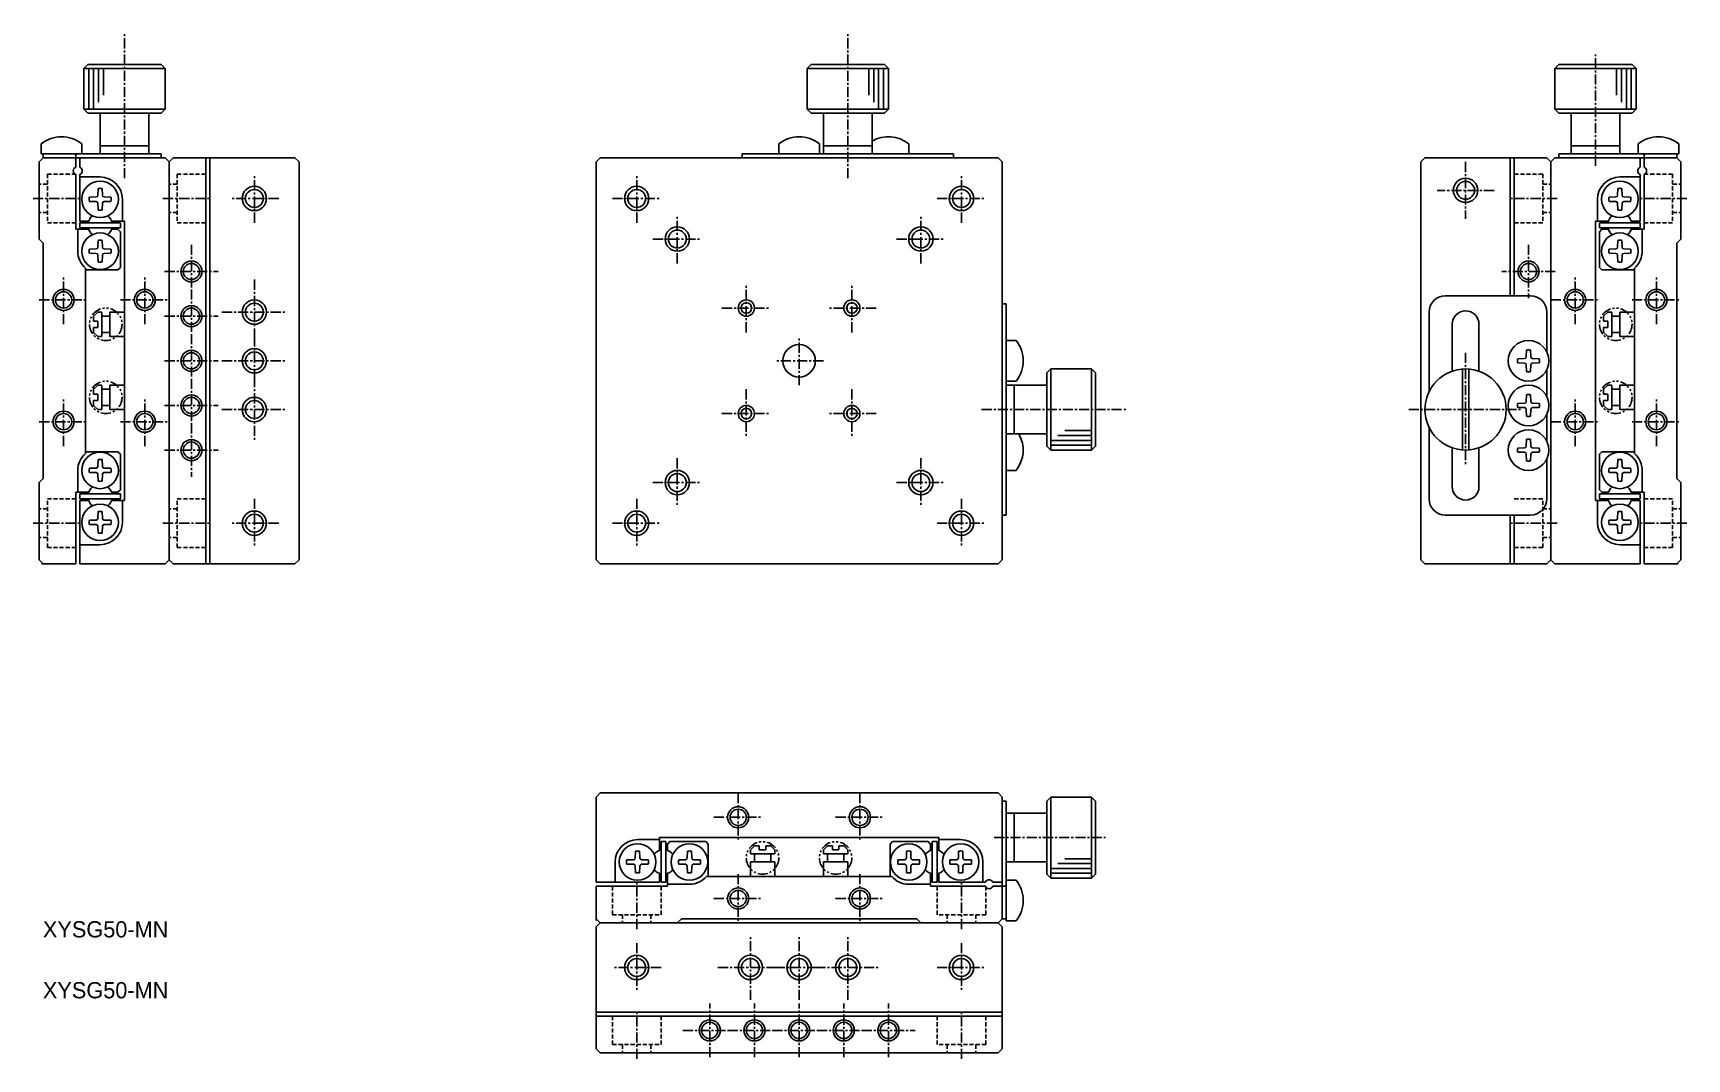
# Model space of a CAD drawing. Extents: x 319 to 523, y -75 to 171.
# Drawn here: x 319.1 to 522.8, y -75 to 51.4 of the extents above; entities that cross this region are included whole.
import ezdxf

# ---------------------------------------------------------------- set-up
doc = ezdxf.new("R2010")
doc.units = 0
for name, pattern in [('CENTER', [2, 1.25, -0.25, 0.25, -0.25]), ('DASHED', [0.75, 0.5, -0.25]), ('PHANTOM', [2.5, 1.25, -0.25, 0.25, -0.25, 0.25, -0.25])]:
    doc.linetypes.add(name, pattern=pattern)
doc.layers.get('0').update_dxf_attribs({"linetype": 'CONTINUOUS'})
doc.layers.add('CENTER', color=1, linetype='CENTER')

msp = doc.modelspace()

# ---------------------------------------------------------------- linework, layer by layer
at = {"color": 7, "linetype": 'CONTINUOUS'}
for p, q in [((325.4, 47.01), (325.9, 47.51)), ((335.4, 47.01), (325.4, 47.01)), ((325.4, 42.01), (325.4, 47.01)), ((334.9, 47.51), (325.9, 47.51)), ((334.9, 47.51), (335.4, 47.01)), ((335.4, 42.01), (335.4, 47.01)), ((414.99, 47.51), (414.49, 47.01)), ((414.49, 47.01), (424.49, 47.01)), ((414.49, 42.01), (414.49, 47.01)), ((414.99, 47.51), (423.99, 47.51)), ((424.49, 47.01), (423.99, 47.51)), ((424.49, 42.01), (424.49, 47.01)), ((507.08, 47.51), (506.58, 47.01)), ((506.58, 47.01), (516.58, 47.01)), ((506.58, 42.01), (506.58, 47.01)), ((507.08, 47.51), (516.08, 47.51)), ((516.58, 47.01), (516.08, 47.51)), ((516.58, 42.01), (516.58, 47.01)), ((335.4, 42.01), (325.4, 42.01)), ((325.9, 41.51), (325.4, 42.01)), ((334.9, 41.51), (325.9, 41.51)), ((327.4, 36.51), (327.4, 41.51)), ((333.4, 36.51), (333.4, 41.51)), ((335.4, 42.01), (334.9, 41.51)), ((414.49, 42.01), (424.49, 42.01)), ((414.49, 42.01), (414.99, 41.51)), ((414.99, 41.51), (423.99, 41.51)), ((416.49, 36.51), (416.49, 41.51)), ((422.49, 36.51), (422.49, 41.51)), ((423.99, 41.51), (424.49, 42.01)), ((506.58, 42.01), (516.58, 42.01)), ((506.58, 42.01), (507.08, 41.51)), ((507.08, 41.51), (516.08, 41.51)), ((508.58, 36.51), (508.58, 41.51)), ((514.58, 36.51), (514.58, 41.51)), ((516.08, 41.51), (516.58, 42.01)), ((320.15, 36.51), (320.15, 37.74)), ((325.15, 36.51), (325.15, 37.74)), ((333.4, 37.51), (327.4, 37.51)), ((410.99, 36.51), (410.99, 37.74)), ((415.99, 36.51), (415.99, 37.74)), ((416.49, 37.51), (422.49, 37.51)), ((426.99, 36.51), (426.99, 37.74)), ((508.58, 37.51), (514.58, 37.51)), ((516.83, 36.51), (516.83, 37.74)), ((521.83, 36.51), (521.83, 37.74)), ((319.9, 35.51), (320.4, 36.01)), ((319.9, 35.51), (319.9, 26.01)), ((320.15, 36.51), (334.9, 36.51)), ((320.4, 36.51), (320.4, 36.01)), ((324.4, 36.01), (320.4, 36.01)), ((324.4, 36.51), (324.4, 34.87)), ((335.4, 36.01), (324.4, 36.01)), ((324.9, 36.01), (324.9, 34.87)), ((325.4, 36.01), (335.4, 36.01)), ((334.9, 36.51), (334.9, 36.01)), ((335.4, 36.01), (335.9, 35.51)), ((335.9, 35.51), (336.4, 36.01)), ((335.9, 35.51), (336.4, 36.01)), ((335.9, 35.51), (335.9, -13.49)), ((335.9, -13.49), (335.9, 35.51)), ((336.4, 36.01), (351.4, 36.01)), ((340.4, 36.01), (340.4, -13.99)), ((340.9, 36.01), (340.9, -13.99)), ((351.9, 35.51), (351.4, 36.01)), ((351.9, -13.49), (351.9, 35.51)), ((388.49, 35.51), (388.99, 36.01)), ((388.49, 35.51), (388.49, -13.49)), ((388.99, 36.01), (437.99, 36.01)), ((406.49, 36.51), (432.49, 36.51)), ((406.49, 36.51), (406.49, 36.01)), ((432.49, 36.51), (432.49, 36.01)), ((437.99, 36.01), (438.49, 35.51)), ((438.49, -13.49), (438.49, 35.51)), ((490.08, 35.51), (490.58, 36.01)), ((490.08, -13.49), (490.08, 35.51)), ((505.58, 36.01), (490.58, 36.01)), ((501.08, 36.01), (501.08, 19.01)), ((501.58, 36.01), (501.58, 19.01)), ((506.08, 35.51), (505.58, 36.01)), ((506.08, 35.51), (505.58, 36.01)), ((506.58, 36.01), (506.08, 35.51)), ((506.08, 35.51), (506.08, -13.49)), ((506.08, -13.49), (506.08, 35.51)), ((506.58, 36.01), (517.58, 36.01)), ((516.58, 36.01), (506.58, 36.01)), ((507.08, 36.51), (507.08, 36.01)), ((521.83, 36.51), (507.08, 36.51)), ((517.08, 36.01), (517.08, 34.87)), ((517.58, 36.51), (517.58, 34.87)), ((517.58, 36.01), (521.58, 36.01)), ((521.58, 36.51), (521.58, 36.01)), ((522.08, 35.51), (521.58, 36.01)), ((522.08, 35.51), (522.08, 26.01)), ((324.4, 27.21), (324.4, 33.96)), ((324.9, 28.21), (324.9, 33.96)), ((327.4, 33.66), (324.9, 33.66)), ((514.58, 33.66), (517.08, 33.66)), ((517.08, 28.21), (517.08, 33.96)), ((517.58, 27.21), (517.58, 33.96)), ((326.91, 31.19), (326.08, 31.17)), ((326.91, 30.64), (326.08, 30.65)), ((326.91, 31.19), (327.07, 31.26)), ((326.91, 30.64), (327.07, 30.57)), ((327.13, 31.4), (327.07, 31.26)), ((327.13, 30.43), (327.07, 30.57)), ((327.13, 31.4), (327.14, 32.24)), ((327.68, 31.4), (327.66, 32.24)), ((327.68, 31.4), (327.74, 31.26)), ((327.68, 30.43), (327.74, 30.57)), ((327.9, 31.19), (327.74, 31.26)), ((327.9, 30.64), (327.74, 30.57)), ((327.9, 31.19), (328.73, 31.17)), ((327.9, 30.64), (328.73, 30.65)), ((330.15, 30.91), (330.15, 28.21)), ((511.83, 30.91), (511.83, 28.21)), ((514.08, 31.19), (513.25, 31.17)), ((514.08, 30.64), (513.25, 30.65)), ((514.08, 31.19), (514.24, 31.26)), ((514.08, 30.64), (514.24, 30.57)), ((514.3, 31.4), (514.24, 31.26)), ((514.3, 30.43), (514.24, 30.57)), ((514.3, 31.4), (514.32, 32.24)), ((514.85, 31.4), (514.84, 32.24)), ((514.85, 31.4), (514.91, 31.26)), ((514.85, 30.43), (514.91, 30.57)), ((515.08, 31.19), (514.91, 31.26)), ((515.08, 30.64), (514.91, 30.57)), ((515.08, 31.19), (515.9, 31.17)), ((515.08, 30.64), (515.9, 30.65)), ((327.13, 30.43), (327.14, 29.59)), ((327.68, 30.43), (327.66, 29.59)), ((514.3, 30.43), (514.32, 29.59)), ((514.85, 30.43), (514.84, 29.59)), ((324.4, 27.21), (325.99, 27.21)), ((324.65, 24.51), (324.65, 27.21)), ((324.9, 28.21), (325.99, 28.21)), ((324.9, 28.01), (329.9, 28.01)), ((324.9, 28.01), (324.9, 27.41)), ((324.9, 27.41), (329.9, 27.41)), ((330.4, 28.21), (328.82, 28.21)), ((329.6, 27.21), (328.82, 27.21)), ((329.9, 26.91), (329.6, 27.21)), ((329.9, 27.41), (329.9, 28.01)), ((329.9, 22.51), (329.9, 26.91)), ((330.4, -6.19), (330.4, 28.21)), ((511.58, -6.19), (511.58, 28.21)), ((511.58, 28.21), (513.16, 28.21)), ((517.08, 28.01), (512.08, 28.01)), ((512.08, 27.41), (512.08, 28.01)), ((517.08, 27.41), (512.08, 27.41)), ((512.08, 26.91), (512.38, 27.21)), ((512.08, 22.51), (512.08, 26.91)), ((512.38, 27.21), (513.16, 27.21)), ((517.08, 28.21), (515.99, 28.21)), ((517.58, 27.21), (515.99, 27.21)), ((517.08, 28.01), (517.08, 27.41)), ((517.33, 24.51), (517.33, 27.21)), ((319.9, 26.01), (320.4, 25.51)), ((320.4, 25.51), (320.4, -3.49)), ((326.91, 24.79), (326.08, 24.77)), ((326.91, 24.79), (327.07, 24.86)), ((327.13, 25), (327.07, 24.86)), ((327.13, 25), (327.14, 25.84)), ((327.68, 25), (327.66, 25.84)), ((327.68, 25), (327.74, 24.86)), ((327.9, 24.79), (327.74, 24.86)), ((327.9, 24.79), (328.73, 24.77)), ((514.08, 24.79), (513.25, 24.77)), ((514.08, 24.79), (514.24, 24.86)), ((514.3, 25), (514.24, 24.86)), ((514.3, 25), (514.32, 25.84)), ((514.85, 25), (514.84, 25.84)), ((514.85, 25), (514.91, 24.86)), ((515.08, 24.79), (514.91, 24.86)), ((515.08, 24.79), (515.9, 24.77)), ((522.08, 26.01), (521.58, 25.51)), ((521.58, 25.51), (521.58, -3.49)), ((325.6, -0.41), (325.6, 22.43)), ((326.91, 24.24), (326.08, 24.25)), ((326.91, 24.24), (327.07, 24.17)), ((327.13, 24.03), (327.07, 24.17)), ((327.13, 24.03), (327.14, 23.19)), ((327.68, 24.03), (327.66, 23.19)), ((327.68, 24.03), (327.74, 24.17)), ((327.9, 24.24), (327.74, 24.17)), ((327.9, 24.24), (328.73, 24.25)), ((329.9, 22.51), (329.6, 22.21)), ((512.08, 22.51), (512.38, 22.21)), ((514.08, 24.24), (513.25, 24.25)), ((514.08, 24.24), (514.24, 24.17)), ((514.3, 24.03), (514.24, 24.17)), ((514.3, 24.03), (514.32, 23.19)), ((514.85, 24.03), (514.84, 23.19)), ((514.85, 24.03), (514.91, 24.17)), ((515.08, 24.24), (514.91, 24.17)), ((515.08, 24.24), (515.9, 24.25)), ((516.38, -0.41), (516.38, 22.43)), ((329.6, 22.21), (325.6, 22.21)), ((512.38, 22.21), (516.38, 22.21)), ((493.08, 19.01), (503.58, 19.01)), ((327.1, 17.01), (326.6, 16.51)), ((326.6, 15.91), (326.6, 16.51)), ((327.1, 17.01), (327.6, 17.01)), ((327.6, 17.01), (327.6, 14.01)), ((327.6, 16.51), (328.6, 16.51)), ((328.6, 17.01), (328.6, 14.01)), ((330.4, 17.01), (328.6, 17.01)), ((438.99, 18.01), (438.49, 18.01)), ((438.99, 18.01), (438.99, -7.99)), ((491.08, 17.01), (491.08, 7.19)), ((505.58, 17.01), (505.58, 12.1)), ((513.08, 17.01), (512.58, 16.51)), ((512.58, 15.91), (512.58, 16.51)), ((513.08, 17.01), (513.58, 17.01)), ((513.58, 17.01), (513.58, 14.01)), ((513.58, 16.51), (514.58, 16.51)), ((514.58, 17.01), (514.58, 14.01)), ((516.38, 17.01), (514.58, 17.01)), ((326.6, 15.91), (327.1, 15.91)), ((326.6, 14.51), (326.6, 15.11)), ((326.6, 15.11), (327.1, 15.11)), ((327.1, 14.01), (326.6, 14.51)), ((327.1, 15.11), (327.1, 15.91)), ((328.6, 14.51), (327.6, 14.51)), ((493.93, 9.8), (493.93, 15.51)), ((497.23, 9.66), (497.23, 15.51)), ((505.58, 16.01), (505.58, 12.1)), ((512.58, 15.91), (513.08, 15.91)), ((512.58, 14.51), (512.58, 15.11)), ((512.58, 15.11), (513.08, 15.11)), ((513.08, 14.01), (512.58, 14.51)), ((513.08, 15.11), (513.08, 15.91)), ((514.58, 14.51), (513.58, 14.51)), ((327.1, 14.01), (327.6, 14.01)), ((328.6, 14.01), (330.4, 14.01)), ((438.99, 13.51), (440.21, 13.51)), ((503.05, 11.51), (503.07, 12.34)), ((503.6, 11.51), (503.59, 12.34)), ((513.08, 14.01), (513.58, 14.01)), ((514.58, 14.01), (516.38, 14.01)), ((502.85, 11.29), (502, 11.27)), ((502.85, 10.74), (502, 10.75)), ((502.85, 11.29), (502.98, 11.35)), ((502.85, 10.74), (502.98, 10.68)), ((503.05, 11.51), (502.98, 11.35)), ((503.05, 10.51), (502.98, 10.68)), ((503.05, 10.51), (503.07, 9.69)), ((503.6, 10.51), (503.59, 9.69)), ((503.6, 11.51), (503.68, 11.35)), ((503.6, 10.51), (503.68, 10.68)), ((503.81, 11.29), (503.68, 11.35)), ((503.81, 10.74), (503.68, 10.68)), ((503.81, 11.29), (504.65, 11.27)), ((503.81, 10.74), (504.65, 10.75)), ((438.99, 8.51), (440.21, 8.51)), ((444.49, 10.01), (443.99, 9.51)), ((443.99, 9.51), (443.99, 0.51)), ((444.49, 10.01), (444.49, 0.01)), ((444.49, 10.01), (449.49, 10.01)), ((449.49, 10.01), (449.49, 0.01)), ((449.99, 9.51), (449.49, 10.01)), ((449.99, 9.51), (449.99, 0.51)), ((495.18, 0.03), (495.18, 10)), ((495.98, 0.03), (495.98, 10)), ((505.58, 9.92), (505.58, 6.6)), ((327.1, 8.01), (326.6, 7.51)), ((326.6, 7.51), (326.6, 6.91)), ((326.6, 6.91), (327.1, 6.91)), ((326.6, 6.11), (326.6, 5.51)), ((326.6, 6.11), (327.1, 6.11)), ((327.1, 8.01), (327.6, 8.01)), ((327.1, 6.91), (327.1, 6.11)), ((327.6, 5.01), (327.6, 8.01)), ((328.6, 7.51), (327.6, 7.51)), ((328.6, 5.01), (328.6, 8.01)), ((328.6, 8.01), (330.4, 8.01)), ((438.99, 8.01), (443.99, 8.01)), ((439.99, 8.01), (439.99, 2.01)), ((503.05, 6.01), (503.07, 6.84)), ((503.6, 6.01), (503.59, 6.84)), ((513.08, 8.01), (512.58, 7.51)), ((512.58, 7.51), (512.58, 6.91)), ((512.58, 6.91), (513.08, 6.91)), ((512.58, 6.11), (512.58, 5.51)), ((512.58, 6.11), (513.08, 6.11)), ((513.08, 8.01), (513.58, 8.01)), ((513.08, 6.91), (513.08, 6.11)), ((513.58, 5.01), (513.58, 8.01)), ((514.58, 7.51), (513.58, 7.51)), ((514.58, 5.01), (514.58, 8.01)), ((514.58, 8.01), (516.38, 8.01)), ((327.1, 5.01), (326.6, 5.51)), ((327.1, 5.01), (327.6, 5.01)), ((327.6, 5.51), (328.6, 5.51)), ((330.4, 5.01), (328.6, 5.01)), ((502.85, 5.79), (502, 5.77)), ((502.85, 5.24), (502, 5.25)), ((502.85, 5.79), (502.98, 5.85)), ((502.85, 5.24), (502.98, 5.18)), ((503.05, 6.01), (502.98, 5.85)), ((503.05, 5.01), (502.98, 5.18)), ((503.05, 5.01), (503.07, 4.19)), ((503.6, 5.01), (503.59, 4.19)), ((503.6, 6.01), (503.68, 5.85)), ((503.6, 5.01), (503.68, 5.18)), ((503.81, 5.79), (503.68, 5.85)), ((503.81, 5.24), (503.68, 5.18)), ((503.81, 5.79), (504.65, 5.77)), ((503.81, 5.24), (504.65, 5.25)), ((505.58, 4.42), (505.58, 1.1)), ((513.08, 5.01), (512.58, 5.51)), ((513.08, 5.01), (513.58, 5.01)), ((513.58, 5.51), (514.58, 5.51)), ((516.38, 5.01), (514.58, 5.01)), ((491.08, 2.83), (491.08, -5.99)), ((438.99, 2.01), (443.99, 2.01)), ((443.99, 0.51), (444.49, 0.01)), ((444.49, 0.01), (449.49, 0.01)), ((449.49, 0.01), (449.99, 0.51)), ((493.93, -4.49), (493.93, 0.23)), ((497.23, -4.49), (497.23, 0.37)), ((502.85, 0.29), (502, 0.27)), ((502.85, 0.29), (502.98, 0.35)), ((503.05, 0.51), (502.98, 0.35)), ((503.05, 0.51), (503.07, 1.34)), ((503.6, 0.51), (503.59, 1.34)), ((503.6, 0.51), (503.68, 0.35)), ((503.81, 0.29), (503.68, 0.35)), ((503.81, 0.29), (504.65, 0.27)), ((329.6, -0.19), (325.6, -0.19)), ((327.13, -2), (327.07, -2.14)), ((327.13, -2), (327.14, -1.16)), ((327.68, -2), (327.66, -1.16)), ((327.68, -2), (327.74, -2.14)), ((329.9, -0.49), (329.6, -0.19)), ((329.9, -0.49), (329.9, -4.89)), ((502.85, -0.26), (502, -0.25)), ((502.85, -0.26), (502.98, -0.32)), ((503.05, -0.49), (502.98, -0.32)), ((503.05, -0.49), (503.07, -1.31)), ((503.6, -0.49), (503.59, -1.31)), ((503.6, -0.49), (503.68, -0.32)), ((503.81, -0.26), (503.68, -0.32)), ((503.81, -0.26), (504.65, -0.25)), ((505.58, -1.08), (505.58, -5.99)), ((512.08, -0.49), (512.38, -0.19)), ((512.08, -0.49), (512.08, -4.89)), ((512.38, -0.19), (516.38, -0.19)), ((514.3, -2), (514.24, -2.14)), ((514.3, -2), (514.32, -1.16)), ((514.85, -2), (514.84, -1.16)), ((514.85, -2), (514.91, -2.14)), ((319.9, -3.99), (320.4, -3.49)), ((319.9, -13.49), (319.9, -3.99)), ((324.65, -2.49), (324.65, -5.19)), ((326.91, -2.21), (326.08, -2.23)), ((326.91, -2.76), (326.08, -2.75)), ((326.91, -2.21), (327.07, -2.14)), ((326.91, -2.76), (327.07, -2.83)), ((327.13, -2.97), (327.07, -2.83)), ((327.13, -2.97), (327.14, -3.81)), ((327.68, -2.97), (327.66, -3.81)), ((327.68, -2.97), (327.74, -2.83)), ((327.9, -2.21), (327.74, -2.14)), ((327.9, -2.76), (327.74, -2.83)), ((327.9, -2.21), (328.73, -2.23)), ((327.9, -2.76), (328.73, -2.75)), ((438.99, -2.49), (440.21, -2.49)), ((514.08, -2.21), (513.25, -2.23)), ((514.08, -2.76), (513.25, -2.75)), ((514.08, -2.21), (514.24, -2.14)), ((514.08, -2.76), (514.24, -2.83)), ((514.3, -2.97), (514.24, -2.83)), ((514.3, -2.97), (514.32, -3.81)), ((514.85, -2.97), (514.84, -3.81)), ((514.85, -2.97), (514.91, -2.83)), ((515.08, -2.21), (514.91, -2.14)), ((515.08, -2.76), (514.91, -2.83)), ((515.08, -2.21), (515.9, -2.23)), ((515.08, -2.76), (515.9, -2.75)), ((517.33, -2.49), (517.33, -5.19)), ((522.08, -3.99), (521.58, -3.49)), ((522.08, -13.49), (522.08, -3.99)), ((324.4, -13.99), (324.4, -5.19)), ((324.4, -5.19), (325.99, -5.19)), ((324.9, -5.39), (329.9, -5.39)), ((324.9, -5.99), (324.9, -5.39)), ((324.9, -5.99), (329.9, -5.99)), ((329.6, -5.19), (328.82, -5.19)), ((329.6, -5.19), (329.9, -4.89)), ((329.9, -5.39), (329.9, -5.99)), ((512.38, -5.19), (512.08, -4.89)), ((517.08, -5.39), (512.08, -5.39)), ((512.08, -5.39), (512.08, -5.99)), ((517.08, -5.99), (512.08, -5.99)), ((512.38, -5.19), (513.16, -5.19)), ((517.58, -5.19), (515.99, -5.19)), ((517.08, -5.99), (517.08, -5.39)), ((517.58, -13.99), (517.58, -5.19)), ((324.9, -6.19), (324.9, -13.99)), ((324.9, -6.19), (325.99, -6.19)), ((327.13, -8.4), (327.14, -7.56)), ((327.68, -8.4), (327.66, -7.56)), ((330.4, -6.19), (328.82, -6.19)), ((330.15, -8.89), (330.15, -6.19)), ((438.99, -7.99), (438.49, -7.99)), ((493.08, -7.99), (503.58, -7.99)), ((501.08, -7.99), (501.08, -13.99)), ((501.58, -13.99), (501.58, -7.99)), ((511.58, -6.19), (513.16, -6.19)), ((511.83, -8.89), (511.83, -6.19)), ((514.3, -8.4), (514.32, -7.56)), ((514.85, -8.4), (514.84, -7.56)), ((517.08, -6.19), (515.99, -6.19)), ((517.08, -6.19), (517.08, -13.99)), ((326.91, -8.61), (326.08, -8.63)), ((326.91, -9.16), (326.08, -9.15)), ((326.91, -8.61), (327.07, -8.54)), ((326.91, -9.16), (327.07, -9.23)), ((327.13, -8.4), (327.07, -8.54)), ((327.13, -9.37), (327.07, -9.23)), ((327.13, -9.37), (327.14, -10.21)), ((327.68, -9.37), (327.66, -10.21)), ((327.68, -8.4), (327.74, -8.54)), ((327.68, -9.37), (327.74, -9.23)), ((327.9, -8.61), (327.74, -8.54)), ((327.9, -9.16), (327.74, -9.23)), ((327.9, -8.61), (328.73, -8.63)), ((327.9, -9.16), (328.73, -9.15)), ((514.08, -8.61), (513.25, -8.63)), ((514.08, -9.16), (513.25, -9.15)), ((514.08, -8.61), (514.24, -8.54)), ((514.08, -9.16), (514.24, -9.23)), ((514.3, -8.4), (514.24, -8.54)), ((514.3, -9.37), (514.24, -9.23)), ((514.3, -9.37), (514.32, -10.21)), ((514.85, -9.37), (514.84, -10.21)), ((514.85, -8.4), (514.91, -8.54)), ((514.85, -9.37), (514.91, -9.23)), ((515.08, -8.61), (514.91, -8.54)), ((515.08, -9.16), (514.91, -9.23)), ((515.08, -8.61), (515.9, -8.63)), ((515.08, -9.16), (515.9, -9.15)), ((327.4, -11.64), (324.9, -11.64)), ((514.58, -11.64), (517.08, -11.64)), ((319.9, -13.49), (320.4, -13.99)), ((320.2, -13.99), (324.4, -13.99)), ((335.4, -13.99), (324.9, -13.99)), ((335.4, -13.99), (335.9, -13.49)), ((336.4, -13.99), (335.9, -13.49)), ((335.9, -13.49), (336.4, -13.99)), ((336.4, -13.99), (351.4, -13.99)), ((351.9, -13.49), (351.4, -13.99)), ((388.99, -13.99), (388.49, -13.49)), ((437.99, -13.99), (388.99, -13.99)), ((438.49, -13.49), (437.99, -13.99)), ((490.08, -13.49), (490.58, -13.99)), ((505.58, -13.99), (490.58, -13.99)), ((506.08, -13.49), (505.58, -13.99)), ((505.58, -13.99), (506.08, -13.49)), ((506.58, -13.99), (506.08, -13.49)), ((506.58, -13.99), (517.08, -13.99)), ((521.78, -13.99), (517.58, -13.99)), ((522.08, -13.49), (521.58, -13.99)), ((388.49, -42.72), (388.99, -42.22)), ((388.49, -42.72), (388.49, -53.22)), ((437.99, -42.22), (388.99, -42.22)), ((438.49, -42.72), (437.99, -42.22)), ((438.49, -42.72), (438.49, -53.72)), ((438.49, -52.72), (438.49, -42.72)), ((444.49, -42.72), (443.99, -43.22)), ((444.49, -42.72), (444.49, -52.72)), ((444.49, -42.72), (449.49, -42.72)), ((449.49, -42.72), (449.49, -52.72)), ((449.99, -43.22), (449.49, -42.72)), ((438.99, -43.22), (438.49, -43.22)), ((438.99, -57.97), (438.99, -43.22)), ((438.99, -44.72), (443.99, -44.72)), ((439.99, -44.72), (439.99, -50.72)), ((443.99, -43.22), (443.99, -52.22)), ((449.99, -43.22), (449.99, -52.22)), ((393.59, -47.97), (396.29, -47.97)), ((396.29, -47.72), (430.69, -47.72)), ((396.29, -47.72), (396.29, -49.31)), ((396.49, -53.22), (396.49, -48.22)), ((397.09, -48.22), (396.49, -48.22)), ((397.09, -53.22), (397.09, -48.22)), ((397.29, -48.52), (397.59, -48.22)), ((397.29, -48.52), (397.29, -49.31)), ((401.99, -48.22), (397.59, -48.22)), ((401.99, -48.22), (402.29, -48.52)), ((402.29, -48.52), (402.29, -52.52)), ((407.49, -49.22), (407.99, -48.72)), ((408.59, -48.72), (407.99, -48.72)), ((408.59, -48.72), (408.59, -49.22)), ((409.99, -48.72), (409.39, -48.72)), ((409.39, -48.72), (409.39, -49.22)), ((410.49, -49.22), (409.99, -48.72)), ((416.49, -49.22), (416.99, -48.72)), ((416.99, -48.72), (417.59, -48.72)), ((417.59, -48.72), (417.59, -49.22)), ((418.39, -48.72), (418.99, -48.72)), ((418.39, -48.72), (418.39, -49.22)), ((419.49, -49.22), (418.99, -48.72)), ((424.99, -48.22), (424.69, -48.52)), ((424.69, -48.52), (424.69, -52.52)), ((424.99, -48.22), (429.39, -48.22)), ((429.39, -48.22), (429.69, -48.52)), ((429.69, -48.52), (429.69, -49.31)), ((429.89, -53.22), (429.89, -48.22)), ((429.89, -48.22), (430.49, -48.22)), ((430.49, -53.22), (430.49, -48.22)), ((430.69, -47.72), (430.69, -49.31)), ((433.39, -47.97), (430.69, -47.97)), ((390.84, -50.72), (390.84, -53.22)), ((393.11, -50.45), (392.27, -50.46)), ((393.11, -50.45), (393.24, -50.39)), ((393.32, -50.22), (393.24, -50.39)), ((393.32, -50.22), (393.33, -49.4)), ((393.87, -50.22), (393.85, -49.4)), ((393.87, -50.22), (393.94, -50.39)), ((394.07, -50.45), (393.94, -50.39)), ((394.07, -50.45), (394.92, -50.46)), ((399.51, -50.45), (398.67, -50.46)), ((399.51, -50.45), (399.64, -50.39)), ((399.72, -50.22), (399.64, -50.39)), ((399.72, -50.22), (399.73, -49.4)), ((400.27, -50.22), (400.25, -49.4)), ((400.27, -50.22), (400.34, -50.39)), ((400.47, -50.45), (400.34, -50.39)), ((400.47, -50.45), (401.32, -50.46)), ((407.49, -49.22), (407.49, -49.72)), ((407.49, -49.72), (410.49, -49.72)), ((407.49, -50.72), (410.49, -50.72)), ((407.49, -52.52), (407.49, -50.72)), ((407.99, -49.72), (407.99, -50.72)), ((409.39, -49.22), (408.59, -49.22)), ((409.99, -50.72), (409.99, -49.72)), ((410.49, -49.22), (410.49, -49.72)), ((410.49, -50.72), (410.49, -52.52)), ((416.49, -49.22), (416.49, -49.72)), ((419.49, -49.72), (416.49, -49.72)), ((419.49, -50.72), (416.49, -50.72)), ((416.49, -50.72), (416.49, -52.52)), ((416.99, -50.72), (416.99, -49.72)), ((417.59, -49.22), (418.39, -49.22)), ((418.99, -49.72), (418.99, -50.72)), ((419.49, -49.22), (419.49, -49.72)), ((419.49, -52.52), (419.49, -50.72)), ((426.51, -50.45), (425.67, -50.46)), ((426.51, -50.45), (426.64, -50.39)), ((426.72, -50.22), (426.64, -50.39)), ((426.72, -50.22), (426.73, -49.4)), ((427.27, -50.22), (427.25, -49.4)), ((427.27, -50.22), (427.34, -50.39)), ((427.47, -50.45), (427.34, -50.39)), ((427.47, -50.45), (428.32, -50.46)), ((432.91, -50.45), (432.07, -50.46)), ((432.91, -50.45), (433.04, -50.39)), ((433.12, -50.22), (433.04, -50.39)), ((433.12, -50.22), (433.13, -49.4)), ((433.67, -50.22), (433.65, -49.4)), ((433.67, -50.22), (433.74, -50.39)), ((433.87, -50.45), (433.74, -50.39)), ((433.87, -50.45), (434.72, -50.46)), ((436.14, -50.72), (436.14, -53.22)), ((438.99, -50.72), (443.99, -50.72)), ((393.11, -51), (392.27, -50.98)), ((393.11, -51), (393.24, -51.06)), ((393.32, -51.22), (393.24, -51.06)), ((393.32, -51.22), (393.33, -52.05)), ((393.87, -51.22), (393.85, -52.05)), ((393.87, -51.22), (393.94, -51.06)), ((394.07, -51), (393.94, -51.06)), ((394.07, -51), (394.92, -50.98)), ((396.29, -53.22), (396.29, -52.14)), ((397.29, -53.72), (397.29, -52.14)), ((399.51, -51), (398.67, -50.98)), ((399.51, -51), (399.64, -51.06)), ((399.72, -51.22), (399.64, -51.06)), ((399.72, -51.22), (399.73, -52.05)), ((400.27, -51.22), (400.25, -52.05)), ((400.27, -51.22), (400.34, -51.06)), ((400.47, -51), (400.34, -51.06)), ((400.47, -51), (401.32, -50.98)), ((402.07, -52.52), (424.91, -52.52)), ((426.51, -51), (425.67, -50.98)), ((426.51, -51), (426.64, -51.06)), ((426.72, -51.22), (426.64, -51.06)), ((426.72, -51.22), (426.73, -52.05)), ((427.27, -51.22), (427.25, -52.05)), ((427.27, -51.22), (427.34, -51.06)), ((427.47, -51), (427.34, -51.06)), ((427.47, -51), (428.32, -50.98)), ((429.69, -53.72), (429.69, -52.14)), ((430.69, -53.22), (430.69, -52.14)), ((432.91, -51), (432.07, -50.98)), ((432.91, -51), (433.04, -51.06)), ((433.12, -51.22), (433.04, -51.06)), ((433.12, -51.22), (433.13, -52.05)), ((433.67, -51.22), (433.65, -52.05)), ((433.67, -51.22), (433.74, -51.06)), ((433.87, -51), (433.74, -51.06)), ((433.87, -51), (434.72, -50.98)), ((443.99, -52.22), (444.49, -52.72)), ((444.49, -52.72), (449.49, -52.72)), ((449.49, -52.72), (449.99, -52.22)), ((396.29, -53.22), (388.49, -53.22)), ((388.49, -53.72), (397.29, -53.72)), ((388.49, -57.92), (388.49, -53.72)), ((396.49, -53.22), (397.09, -53.22)), ((399.99, -53.47), (397.29, -53.47)), ((426.99, -53.47), (429.69, -53.47)), ((429.69, -53.72), (436.43, -53.72)), ((430.49, -53.22), (429.89, -53.22)), ((430.69, -53.22), (436.43, -53.22)), ((438.49, -53.22), (437.35, -53.22)), ((438.99, -53.72), (437.35, -53.72)), ((438.49, -53.72), (438.49, -57.72)), ((438.99, -52.97), (440.21, -52.97)), ((388.99, -58.22), (388.49, -57.72)), ((388.99, -58.22), (388.49, -58.72)), ((388.49, -73.72), (388.49, -58.72)), ((437.99, -58.22), (388.99, -58.22)), ((388.99, -58.22), (398.49, -58.22)), ((398.49, -58.22), (398.99, -57.72)), ((427.99, -57.72), (398.99, -57.72)), ((428.49, -58.22), (427.99, -57.72)), ((437.99, -58.22), (428.49, -58.22)), ((437.99, -58.22), (438.49, -57.72)), ((437.99, -58.22), (438.49, -58.72)), ((438.99, -57.72), (438.49, -57.72)), ((438.49, -73.72), (438.49, -58.72)), ((438.99, -57.97), (440.21, -57.97)), ((388.49, -69.22), (438.49, -69.22)), ((388.49, -69.72), (438.49, -69.72)), ((388.99, -74.22), (388.49, -73.72)), ((388.99, -74.22), (388.49, -73.72)), ((437.99, -74.22), (388.99, -74.22)), ((438.49, -73.72), (437.99, -74.22)), ((437.99, -74.22), (438.49, -73.72))]:
    msp.add_line(p, q, dxfattribs=at)
at = {"color": 3, "linetype": 'CONTINUOUS'}
for p, q in [((326, 42.01), (326, 47.01)), ((326.6, 42.01), (326.6, 47.01)), ((327.2, 42.88), (327.2, 47.01)), ((327.8, 43.75), (327.8, 47.01)), ((422.09, 43.75), (422.09, 47.01)), ((422.69, 42.88), (422.69, 47.01)), ((423.29, 42.01), (423.29, 47.01)), ((423.89, 42.01), (423.89, 47.01)), ((514.18, 43.75), (514.18, 47.01)), ((514.78, 42.88), (514.78, 47.01)), ((515.38, 42.01), (515.38, 47.01)), ((515.98, 42.01), (515.98, 47.01)), ((446.23, 2.41), (449.49, 2.41)), ((444.49, 1.21), (449.49, 1.21)), ((444.49, 0.61), (449.49, 0.61)), ((445.36, 1.81), (449.49, 1.81)), ((445.36, -50.92), (449.49, -50.92)), ((446.23, -50.32), (449.49, -50.32)), ((444.49, -51.52), (449.49, -51.52)), ((444.49, -52.12), (449.49, -52.12))]:
    msp.add_line(p, q, dxfattribs=at)
at = {"color": 3, "linetype": 'DASHED'}
for p, q in [((320.9, 32.76), (319.9, 32.76)), ((320.9, 34.01), (320.9, 28.01)), ((320.9, 34.01), (324.4, 34.01)), ((336.9, 32.76), (335.9, 32.76)), ((336.9, 34.01), (340.4, 34.01)), ((336.9, 34.01), (336.9, 28.01)), ((505.08, 34.01), (501.58, 34.01)), ((505.08, 34.01), (505.08, 28.01)), ((505.08, 32.76), (506.08, 32.76)), ((521.08, 34.01), (517.58, 34.01)), ((521.08, 34.01), (521.08, 28.01)), ((521.08, 32.76), (522.08, 32.76)), ((320.9, 29.26), (319.9, 29.26)), ((336.9, 29.26), (335.9, 29.26)), ((505.08, 29.26), (506.08, 29.26)), ((521.08, 29.26), (522.08, 29.26)), ((320.9, 28.01), (324.4, 28.01)), ((336.9, 28.01), (340.4, 28.01)), ((505.08, 28.01), (501.58, 28.01)), ((521.08, 28.01), (517.58, 28.01)), ((320.9, -11.99), (320.9, -5.99)), ((320.9, -5.99), (324.4, -5.99)), ((336.9, -5.99), (340.4, -5.99)), ((336.9, -11.99), (336.9, -5.99)), ((505.08, -5.99), (501.58, -5.99)), ((505.08, -11.99), (505.08, -5.99)), ((521.08, -5.99), (517.58, -5.99)), ((521.08, -11.99), (521.08, -5.99)), ((320.9, -7.24), (319.9, -7.24)), ((336.9, -7.24), (335.9, -7.24)), ((505.08, -7.24), (506.08, -7.24)), ((521.08, -7.24), (522.08, -7.24)), ((320.9, -10.74), (319.9, -10.74)), ((320.9, -11.99), (324.4, -11.99)), ((336.9, -10.74), (335.9, -10.74)), ((336.9, -11.99), (340.4, -11.99)), ((505.08, -11.99), (501.58, -11.99)), ((505.08, -10.74), (506.08, -10.74)), ((521.08, -11.99), (517.58, -11.99)), ((521.08, -10.74), (522.08, -10.74)), ((390.49, -57.22), (390.49, -53.72)), ((396.49, -57.22), (396.49, -53.72)), ((430.49, -57.22), (430.49, -53.72)), ((436.49, -57.22), (436.49, -53.72)), ((390.49, -57.22), (396.49, -57.22)), ((391.74, -57.22), (391.74, -58.22)), ((395.24, -57.22), (395.24, -58.22)), ((436.49, -57.22), (430.49, -57.22)), ((431.74, -57.22), (431.74, -58.22)), ((435.24, -57.22), (435.24, -58.22)), ((390.49, -73.22), (390.49, -69.72)), ((396.49, -73.22), (396.49, -69.72)), ((430.49, -73.22), (430.49, -69.72)), ((436.49, -73.22), (436.49, -69.72)), ((390.49, -73.22), (396.49, -73.22)), ((391.74, -73.22), (391.74, -74.22)), ((395.24, -73.22), (395.24, -74.22)), ((436.49, -73.22), (430.49, -73.22)), ((431.74, -73.22), (431.74, -74.22)), ((435.24, -73.22), (435.24, -74.22))]:
    msp.add_line(p, q, dxfattribs=at)
at = {"color": 7, "linetype": 'CONTINUOUS'}
for centre, radius in [((327.4, 30.91), 2.25), ((495.58, 32.01), 1.1), ((514.58, 30.91), 2.25), ((346.4, 31.01), 1.1), ((393.49, 31.01), 1.1), ((433.49, 31.01), 1.1), ((327.4, 24.51), 2.25), ((398.49, 26.01), 1.1), ((428.49, 26.01), 1.1), ((514.58, 24.51), 2.25), ((338.65, 22.01), 1), ((503.33, 22.01), 1), ((322.9, 18.51), 1), ((332.9, 18.51), 1), ((509.08, 18.51), 1), ((519.08, 18.51), 1), ((338.65, 16.51), 1), ((346.4, 17.01), 1.1), ((406.99, 17.51), 0.65), ((419.99, 17.51), 0.65), ((413.49, 11.01), 2), ((503.33, 11.01), 2.5), ((338.65, 11.01), 1), ((346.4, 11.01), 1.1), ((495.58, 5.01), 5), ((338.65, 5.51), 1), ((346.4, 5.01), 1.1), ((503.33, 5.51), 2.5), ((322.9, 3.51), 1), ((332.9, 3.51), 1), ((406.99, 4.51), 0.65), ((419.99, 4.51), 0.65), ((509.08, 3.51), 1), ((519.08, 3.51), 1), ((503.33, 0.01), 2.5), ((338.65, 0.01), 1), ((327.4, -2.49), 2.25), ((514.58, -2.49), 2.25), ((398.49, -3.99), 1.1), ((428.49, -3.99), 1.1), ((327.4, -8.89), 2.25), ((346.4, -8.99), 1.1), ((393.49, -8.99), 1.1), ((433.49, -8.99), 1.1), ((514.58, -8.89), 2.25), ((405.99, -45.22), 1), ((420.99, -45.22), 1), ((393.59, -50.72), 2.25), ((399.99, -50.72), 2.25), ((426.99, -50.72), 2.25), ((433.39, -50.72), 2.25), ((405.99, -55.22), 1), ((420.99, -55.22), 1), ((393.49, -63.72), 1.1), ((407.49, -63.72), 1.1), ((413.49, -63.72), 1.1), ((419.49, -63.72), 1.1), ((433.49, -63.72), 1.1), ((402.49, -71.47), 1), ((407.99, -71.47), 1), ((413.49, -71.47), 1), ((418.99, -71.47), 1), ((424.49, -71.47), 1)]:
    msp.add_circle(centre, radius, dxfattribs=at)
at = {"color": 3, "linetype": 'CONTINUOUS'}
for centre, radius in [((495.58, 32.01), 1.5), ((346.4, 31.01), 1.5), ((393.49, 31.01), 1.5), ((433.49, 31.01), 1.5), ((398.49, 26.01), 1.5), ((428.49, 26.01), 1.5), ((338.65, 22.01), 1.3), ((503.33, 22.01), 1.3), ((322.9, 18.51), 1.3), ((332.9, 18.51), 1.3), ((346.4, 17.01), 1.5), ((406.99, 17.51), 1), ((419.99, 17.51), 1), ((509.08, 18.51), 1.3), ((519.08, 18.51), 1.3), ((338.65, 16.51), 1.3), ((338.65, 11.01), 1.3), ((346.4, 11.01), 1.5), ((338.65, 5.51), 1.3), ((346.4, 5.01), 1.5), ((322.9, 3.51), 1.3), ((332.9, 3.51), 1.3), ((406.99, 4.51), 1), ((419.99, 4.51), 1), ((509.08, 3.51), 1.3), ((519.08, 3.51), 1.3), ((338.65, 0.01), 1.3), ((398.49, -3.99), 1.5), ((428.49, -3.99), 1.5), ((346.4, -8.99), 1.5), ((393.49, -8.99), 1.5), ((433.49, -8.99), 1.5), ((405.99, -45.22), 1.3), ((420.99, -45.22), 1.3), ((405.99, -55.22), 1.3), ((420.99, -55.22), 1.3), ((393.49, -63.72), 1.5), ((407.49, -63.72), 1.5), ((413.49, -63.72), 1.5), ((419.49, -63.72), 1.5), ((433.49, -63.72), 1.5), ((402.49, -71.47), 1.3), ((407.99, -71.47), 1.3), ((413.49, -71.47), 1.3), ((418.99, -71.47), 1.3), ((424.49, -71.47), 1.3)]:
    msp.add_circle(centre, radius, dxfattribs=at)
at = {"color": 3, "linetype": 'PHANTOM'}
for centre in [(328.1, 15.51), (514.08, 15.51), (328.1, 6.51), (514.08, 6.51), (408.99, -50.22), (417.99, -50.22)]:
    msp.add_circle(centre, 2, dxfattribs=at)
at = {"color": 7, "linetype": 'CONTINUOUS'}
for centre, radius, start, end in [((322.65, 34.61), 4, 51.3178, 128.6822), ((413.49, 34.61), 4, 51.3178, 128.6822), ((424.49, 34.61), 4, 51.3178, 120), ((519.33, 34.61), 4, 51.3178, 128.6822), ((324.6, 34.41), 0.5, 113.5782, 246.4218), ((324.7, 34.41), 0.5, 293.5782, 66.4218), ((517.28, 34.41), 0.5, 113.5782, 246.4218), ((517.38, 34.41), 0.5, 293.5782, 66.4218), ((327.4, 30.91), 2.75, 0, 90), ((514.58, 30.91), 2.75, 90, 180), ((327.4, 30.91), 1.35, 168.8959, 191.1041), ((327.4, 30.91), 1.35, 78.8959, 101.1041), ((327.4, 30.91), 1.35, 348.8959, 11.1041), ((514.58, 30.91), 1.35, 168.8959, 191.1041), ((514.58, 30.91), 1.35, 78.8959, 101.1041), ((514.58, 30.91), 1.35, 348.8959, 11.1041), ((327.4, 27.71), 1.5, 129.3129, 168.463), ((327.4, 30.91), 1.35, 258.8959, 281.1041), ((327.4, 27.71), 1.5, 11.537, 50.6871), ((514.58, 27.71), 1.5, 129.3129, 168.463), ((514.58, 30.91), 1.35, 258.8959, 281.1041), ((514.58, 27.71), 1.5, 11.537, 50.6871), ((327.4, 27.71), 1.5, 191.537, 230.6871), ((327.4, 27.71), 1.5, 309.3129, 348.463), ((514.58, 27.71), 1.5, 191.537, 230.6871), ((514.58, 27.71), 1.5, 309.3129, 348.463), ((327.4, 24.51), 2.75, 180, 229.1149), ((327.4, 24.51), 1.35, 168.8959, 191.1041), ((327.4, 24.51), 1.35, 78.8959, 101.1041), ((327.4, 24.51), 1.35, 348.8959, 11.1041), ((514.58, 24.51), 1.35, 168.8959, 191.1041), ((514.58, 24.51), 1.35, 78.8959, 101.1041), ((514.58, 24.51), 1.35, 348.8959, 11.1041), ((514.58, 24.51), 2.75, 310.8851, 0), ((327.4, 24.51), 1.35, 258.8959, 281.1041), ((514.58, 24.51), 1.35, 258.8959, 281.1041), ((493.08, 17.01), 2, 90, 180), ((503.58, 17.01), 2, 0, 90), ((495.58, 15.51), 1.65, 0, 180), ((437.09, 11.01), 4, 321.3178, 38.6822), ((503.33, 11.01), 1.35, 78.8959, 101.1041), ((503.33, 11.01), 1.35, 168.8959, 191.1041), ((503.33, 11.01), 1.35, 348.8959, 11.1041), ((503.33, 11.01), 1.35, 258.8959, 281.1041), ((503.33, 5.51), 1.35, 78.8959, 101.1041), ((503.33, 5.51), 1.35, 168.8959, 191.1041), ((503.33, 5.51), 1.35, 258.8959, 281.1041), ((503.33, 5.51), 1.35, 348.8959, 11.1041), ((437.09, 0.01), 4, 321.3178, 30), ((503.33, 0.01), 1.35, 168.8959, 191.1041), ((503.33, 0.01), 1.35, 78.8959, 101.1041), ((503.33, 0.01), 1.35, 348.8959, 11.1041), ((327.4, -2.49), 2.75, 130.8851, 180), ((327.4, -2.49), 1.35, 78.8959, 101.1041), ((503.33, 0.01), 1.35, 258.8959, 281.1041), ((514.58, -2.49), 1.35, 78.8959, 101.1041), ((514.58, -2.49), 2.75, 0, 49.1149), ((327.4, -2.49), 1.35, 168.8959, 191.1041), ((327.4, -2.49), 1.35, 258.8959, 281.1041), ((327.4, -2.49), 1.35, 348.8959, 11.1041), ((514.58, -2.49), 1.35, 168.8959, 191.1041), ((514.58, -2.49), 1.35, 258.8959, 281.1041), ((514.58, -2.49), 1.35, 348.8959, 11.1041), ((327.4, -5.69), 1.5, 129.3129, 168.463), ((327.4, -5.69), 1.5, 191.537, 230.6872), ((327.4, -5.69), 1.5, 11.537, 50.6871), ((327.4, -5.69), 1.5, 309.3129, 348.463), ((493.08, -5.99), 2, 180, 270), ((495.58, -4.49), 1.65, 180, 0), ((503.58, -5.99), 2, 270, 0), ((514.58, -5.69), 1.5, 129.3129, 168.463), ((514.58, -5.69), 1.5, 191.537, 230.6871), ((514.58, -5.69), 1.5, 11.537, 50.6871), ((514.58, -5.69), 1.5, 309.3128, 348.463), ((327.4, -8.89), 1.35, 78.8959, 101.1041), ((514.58, -8.89), 1.35, 78.8959, 101.1041), ((327.4, -8.89), 1.35, 168.8959, 191.1041), ((327.4, -8.89), 2.75, 270, 0), ((327.4, -8.89), 1.35, 348.8959, 11.1041), ((514.58, -8.89), 2.75, 180, 270), ((514.58, -8.89), 1.35, 168.8959, 191.1041), ((514.58, -8.89), 1.35, 348.8959, 11.1041), ((327.4, -8.89), 1.35, 258.8959, 281.1041), ((514.58, -8.89), 1.35, 258.8959, 281.1041), ((393.59, -50.72), 2.75, 90, 180), ((433.39, -50.72), 2.75, 0, 90), ((393.59, -50.72), 1.35, 168.8959, 191.1041), ((393.59, -50.72), 1.35, 78.8959, 101.1041), ((393.59, -50.72), 1.35, 348.8959, 11.1041), ((396.79, -50.72), 1.5, 101.537, 140.6871), ((396.79, -50.72), 1.5, 39.3129, 78.463), ((399.99, -50.72), 1.35, 168.8959, 191.1041), ((399.99, -50.72), 1.35, 78.8959, 101.1041), ((399.99, -50.72), 1.35, 348.8959, 11.1041), ((426.99, -50.72), 1.35, 168.8959, 191.1041), ((426.99, -50.72), 1.35, 78.8959, 101.1041), ((426.99, -50.72), 1.35, 348.8959, 11.1041), ((430.19, -50.72), 1.5, 101.537, 140.6871), ((430.19, -50.72), 1.5, 39.3129, 78.463), ((433.39, -50.72), 1.35, 168.8959, 191.1041), ((433.39, -50.72), 1.35, 78.8959, 101.1041), ((433.39, -50.72), 1.35, 348.8959, 11.1041), ((393.59, -50.72), 1.35, 258.8959, 281.1041), ((396.79, -50.72), 1.5, 219.3128, 258.463), ((396.79, -50.72), 1.5, 281.537, 320.6871), ((399.99, -50.72), 1.35, 258.8959, 281.1041), ((399.99, -50.72), 2.75, 270, 319.1149), ((426.99, -50.72), 2.75, 220.8851, 270), ((426.99, -50.72), 1.35, 258.8959, 281.1041), ((430.19, -50.72), 1.5, 219.3129, 258.463), ((430.19, -50.72), 1.5, 281.537, 320.6871), ((433.39, -50.72), 1.35, 258.8959, 281.1041), ((436.89, -53.42), 0.5, 23.5782, 156.4218), ((436.89, -53.52), 0.5, 203.5782, 336.4218), ((437.09, -55.47), 4, 321.3178, 38.6822)]:
    msp.add_arc(centre, radius, start, end, dxfattribs=at)
at = {"layer": 'CENTER', "color": 1, "linetype": 'CENTER'}
for p, q in [((330.4, 33.49), (330.4, 51.38)), ((419.49, 33.49), (419.49, 51.38)), ((511.58, 35.04), (511.58, 48.73)), ((495.58, 35.51), (495.58, 28.51)), ((346.4, 28.01), (346.4, 34.01)), ((393.49, 28.01), (393.49, 34.01)), ((433.49, 28.01), (433.49, 34.01)), ((319.14, 31.01), (324.89, 31.01)), ((335.14, 31.01), (340.89, 31.01)), ((349.4, 31.01), (343.4, 31.01)), ((390.49, 31.01), (396.49, 31.01)), ((430.49, 31.01), (436.49, 31.01)), ((499.08, 32.01), (492.08, 32.01)), ((506.84, 31.01), (501.1, 31.01)), ((522.84, 31.01), (517.1, 31.01)), ((398.49, 23.01), (398.49, 29.01)), ((428.49, 23.01), (428.49, 29.01)), ((338.65, 25.31), (338.65, 18.71)), ((395.49, 26.01), (401.49, 26.01)), ((425.49, 26.01), (431.49, 26.01)), ((503.33, 25.31), (503.33, 18.71)), ((322.9, 15.51), (322.9, 21.51)), ((332.9, 15.51), (332.9, 21.51)), ((335.35, 22.01), (341.95, 22.01)), ((346.4, 21.01), (346.4, 13.01)), ((406.99, 14.51), (406.99, 20.51)), ((419.99, 14.51), (419.99, 20.51)), ((506.63, 22.01), (500.03, 22.01)), ((509.08, 15.51), (509.08, 21.51)), ((519.08, 15.51), (519.08, 21.51)), ((319.9, 18.51), (325.9, 18.51)), ((329.9, 18.51), (335.9, 18.51)), ((338.65, 19.81), (338.65, 13.21)), ((506.08, 18.51), (512.08, 18.51)), ((516.08, 18.51), (522.08, 18.51)), ((335.35, 16.51), (341.95, 16.51)), ((342.4, 17.01), (350.4, 17.01)), ((403.99, 17.51), (409.99, 17.51)), ((422.99, 17.51), (416.99, 17.51)), ((338.65, 14.31), (338.65, 7.71)), ((346.4, 14.02), (346.4, 8.06)), ((413.49, 8.01), (413.49, 14.01)), ((335.35, 11.01), (341.95, 11.01)), ((342.4, 11.01), (350.4, 11.01)), ((416.49, 11.01), (410.49, 11.01)), ((495.58, 12.01), (495.58, -1.99)), ((338.65, 8.81), (338.65, 2.21)), ((346.4, 9.01), (346.4, 1.01)), ((322.9, 0.51), (322.9, 6.51)), ((332.9, 0.51), (332.9, 6.51)), ((406.99, 7.51), (406.99, 1.51)), ((419.99, 7.51), (419.99, 1.51)), ((509.08, 0.51), (509.08, 6.51)), ((519.08, 0.51), (519.08, 6.51)), ((335.35, 5.51), (341.95, 5.51)), ((342.4, 5.01), (350.4, 5.01)), ((403.99, 4.51), (409.99, 4.51)), ((422.99, 4.51), (416.99, 4.51)), ((435.97, 5.01), (453.86, 5.01)), ((488.58, 5.01), (502.58, 5.01)), ((319.9, 3.51), (325.9, 3.51)), ((329.9, 3.51), (335.9, 3.51)), ((338.65, 3.31), (338.65, -3.29)), ((506.08, 3.51), (512.08, 3.51)), ((516.08, 3.51), (522.08, 3.51)), ((335.35, 0.01), (341.95, 0.01)), ((398.49, -0.99), (398.49, -6.99)), ((428.49, -0.99), (428.49, -6.99)), ((395.49, -3.99), (401.49, -3.99)), ((425.49, -3.99), (431.49, -3.99)), ((346.4, -5.99), (346.4, -11.99)), ((393.49, -5.99), (393.49, -11.99)), ((433.49, -5.99), (433.49, -11.99)), ((319.14, -8.99), (324.89, -8.99)), ((335.14, -8.99), (340.89, -8.99)), ((349.4, -8.99), (343.4, -8.99)), ((390.49, -8.99), (396.49, -8.99)), ((430.49, -8.99), (436.49, -8.99)), ((506.84, -8.99), (501.1, -8.99)), ((522.84, -8.99), (517.1, -8.99)), ((405.99, -42.22), (405.99, -48.22)), ((420.99, -42.22), (420.99, -48.22)), ((402.99, -45.22), (408.99, -45.22)), ((417.99, -45.22), (423.99, -45.22)), ((437.52, -47.72), (451.21, -47.72)), ((405.99, -52.22), (405.99, -58.22)), ((420.99, -52.22), (420.99, -58.22)), ((393.49, -58.98), (393.49, -53.24)), ((433.49, -58.98), (433.49, -53.24)), ((402.99, -55.22), (408.99, -55.22)), ((417.99, -55.22), (423.99, -55.22)), ((393.49, -60.72), (393.49, -66.72)), ((407.49, -67.72), (407.49, -59.72)), ((413.49, -67.72), (413.49, -59.72)), ((419.49, -67.72), (419.49, -59.72)), ((433.49, -60.72), (433.49, -66.72)), ((396.49, -63.72), (390.49, -63.72)), ((403.49, -63.72), (411.49, -63.72)), ((410.49, -63.72), (416.45, -63.72)), ((415.49, -63.72), (423.49, -63.72)), ((430.49, -63.72), (436.49, -63.72)), ((393.49, -74.98), (393.49, -69.24)), ((402.49, -74.77), (402.49, -68.17)), ((407.99, -74.77), (407.99, -68.17)), ((413.49, -74.77), (413.49, -68.17)), ((418.99, -74.77), (418.99, -68.17)), ((424.49, -74.77), (424.49, -68.17)), ((433.49, -74.98), (433.49, -69.24)), ((399.19, -71.47), (405.79, -71.47)), ((404.69, -71.47), (411.29, -71.47)), ((410.19, -71.47), (416.79, -71.47)), ((415.69, -71.47), (422.29, -71.47)), ((421.19, -71.47), (427.79, -71.47))]:
    msp.add_line(p, q, dxfattribs=at)

# ---------------------------------------------------------------- texts
at = {"color": 7, "linetype": 'CONTINUOUS'}
for p in [(320.35, -60.02), (320.35, -67.52)]:
    msp.add_text('XYSG50-MN', height=2, dxfattribs=at).set_placement(p)

doc.saveas('drawing.dxf')
